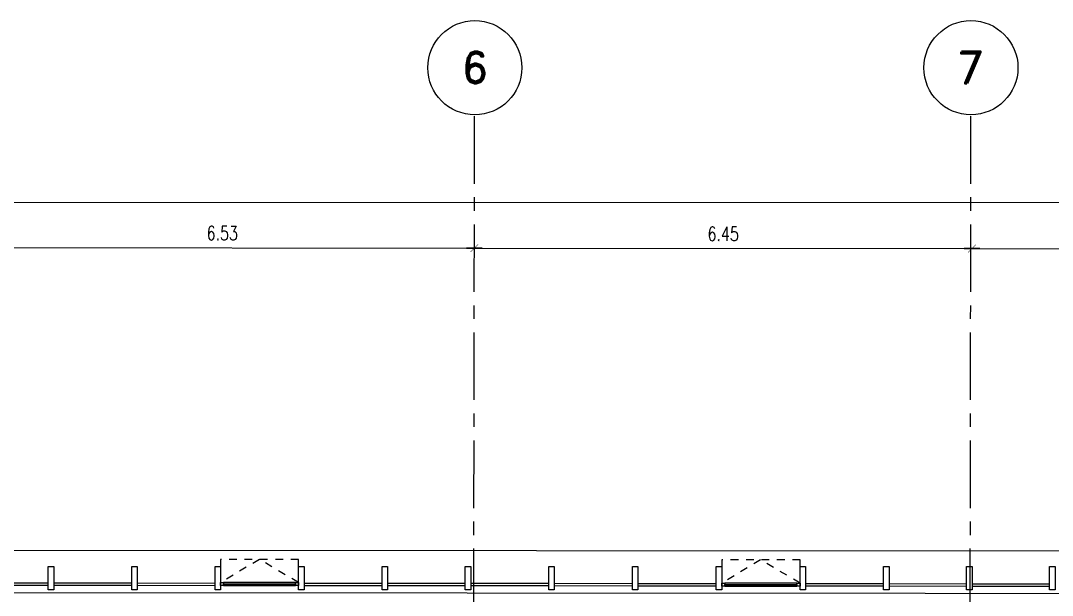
# Model space of a CAD drawing. Extents: x -4 to 325, y -1 to 181.
# Drawn here: x 28.04 to 41.41, y 36.78 to 44.23 of the extents above; entities that cross this region are included whole.
import ezdxf
from ezdxf.enums import TextEntityAlignment as Align

# ---------------------------------------------------------------- set-up
doc = ezdxf.new("R2010")
doc.units = 0
doc.header["$LTSCALE"] = 0.7
doc.header["$MEASUREMENT"] = 0
doc.header["$PDMODE"] = 1
for name, pattern in [('REC4_A1-00_PLANTA GENERAL$1$X-BB$0$CENTER', [2, 1.25, -0.25, 0.25, -0.25]), ('REC4_A1-00_PLANTA GENERAL$1$X-BB$0$HIDDEN2', [0.1875, 0.125, -0.0625]), ('X-BB$0$HIDDEN2', [0.1875, 0.125, -0.0625])]:
    doc.linetypes.add(name, pattern=pattern)
doc.layers.get('0').update_dxf_attribs({"linetype": 'CONTINUOUS'})
doc.layers.get('DEFPOINTS').update_dxf_attribs({"linetype": 'CONTINUOUS'})
for name, color, linetype in [('REC4_A1-00_PLANTA GENERAL$1$BB$0$A-COLS', 251, 'CONTINUOUS'), ('REC4_A1-00_PLANTA GENERAL$1$BB$0$A-GLAZ', 251, 'CONTINUOUS'), ('REC4_A1-00_PLANTA GENERAL$1$BB$0$A-GRID', 251, 'REC4_A1-00_PLANTA GENERAL$1$X-BB$0$CENTER'), ('REC4_A1-00_PLANTA GENERAL$1$BB$0$A-GRID-DIMS', 251, 'CONTINUOUS'), ('REC4_A1-00_PLANTA GENERAL$1$BB$0$A-GRID-IDEN', 251, 'CONTINUOUS'), ('REC4_A1-00_PLANTA GENERAL$1$BB$0$A-WALL-PRHT', 251, 'CONTINUOUS'), ('REC4_A1-00_PLANTA GENERAL$1$FN$0$I-FURN-FREE', 1, 'CONTINUOUS'), ('REC4_A1-00_PLANTA GENERAL$1$PP$0$I-CANCELERIA', 253, 'CONTINUOUS'), ('REC4_A1-00_PLANTA GENERAL$1$PP$0$I-FLOR-DIMS', 1, 'CONTINUOUS'), ('REC4_A1-00_PLANTA GENERAL$1$PP$0$I-GLAZ', 253, 'CONTINUOUS')]:
    doc.layers.add(name, color=color, linetype=linetype)
doc.styles.add('REC4_A1-00_PLANTA GENERAL$0$X-FN$0$ARIAL', font='arial.ttf')
doc.styles.add('REC4_A1-00_PLANTA GENERAL$1$X-BB$0$ROMAND', font='romand.shx', dxfattribs={"width": 0.75})
doc.styles.add('REC4_A1-00_PLANTA GENERAL$1$X-BB$0$ROMANS', font='romans.shx', dxfattribs={"width": 0.75})
doc.dimstyles.new('REC4_A1-00_PLANTA GENERAL$1$X-BB$0$DIM-100', dxfattribs={"dimtxt": 0.18, "dimasz": 0.1, "dimexe": 0.1, "dimexo": 0.1, "dimgap": 0.1, "dimtad": 1, "dimzin": 3, "dimdsep": 46, "dimtxsty": 'REC4_A1-00_PLANTA GENERAL$1$X-BB$0$ROMANS', "dimblk1": 'REC4_A1-00_PLANTA GENERAL$1$X-BB$0$DIMTICK', "dimblk2": 'REC4_A1-00_PLANTA GENERAL$1$X-BB$0$DIMTICK', "dimsah": 1, "dimcen": 0, "dimdle": 0.046875, "dimclrd": 256, "dimclre": 256, "dimclrt": 256, "dimaunit": 1, "dimazin": 0, "dimtfac": 1, "dimtix": 1, "dimtmove": 0, "dimatfit": 3, "dimfxl": 1, "dimtolj": 1, "dimtzin": 0, "dimarcsym": 0})

# ---------------------------------------------------------------- blocks, each defined once
blk = doc.blocks.new('REC4_A1-00_PLANTA GENERAL$1$X-BB$0$BBBUB')
blk.add_circle((0, 0), 24)
at = {"style": 'REC4_A1-00_PLANTA GENERAL$1$X-BB$0$ROMAND'}
blk.add_attdef('COL', text='', height=16.04, dxfattribs=at).set_placement((-0.03, -7.89), align=Align.CENTER)
blk = doc.blocks.new('REC4_A1-00_PLANTA GENERAL$1$X-BB$0$DIMTICK')
blk.add_line((-1, 0), (1, 0))
at = {"const_width": 0.0625, "flags": 128}
blk.add_lwpolyline([(-0.5, -0.5), (0.5, 0.5)], dxfattribs=at)
blk = doc.blocks.new('*D137')
at = {"layer": 'DEFPOINTS', "color": 0, "transparency": 16777216}
for p in [(27.39, 41.29), (33.924, 41.28, -1.824), (33.924, 41.28)]:
    blk.add_point(p, dxfattribs=at)
at = {"layer": 'REC4_A1-00_PLANTA GENERAL$1$BB$0$A-GRID-DIMS', "lineweight": -2, "transparency": 16777216}
blk.add_line((27.49, 41.29), (33.824, 41.28), dxfattribs=at)
at = {"layer": 'REC4_A1-00_PLANTA GENERAL$1$BB$0$A-GRID-DIMS', "lineweight": -2, "transparency": 16777216, "xscale": 0.1, "yscale": 0.1, "zscale": 0.1}
for p, rotation in [((27.39, 41.29), 179.915709303727), ((33.924, 41.28), 359.9157093037269)]:
    blk.add_blockref('REC4_A1-00_PLANTA GENERAL$1$X-BB$0$DIMTICK', p, dxfattribs=dict(at, rotation=rotation))
at = {"layer": 'REC4_A1-00_PLANTA GENERAL$1$BB$0$A-GRID-DIMS', "transparency": 16777216, "insert": (30.657, 41.475), "char_height": 0.18, "attachment_point": 5, "rotation": 359.9157, "style": 'REC4_A1-00_PLANTA GENERAL$1$X-BB$0$ROMANS'}
blk.add_mtext('\\A1;6.53', dxfattribs=at)
blk = doc.blocks.new('*D138')
at = {"layer": 'DEFPOINTS', "color": 0, "transparency": 16777216}
for p in [(33.924, 41.28), (40.372, 41.276, -1.698), (40.372, 41.276)]:
    blk.add_point(p, dxfattribs=at)
at = {"layer": 'REC4_A1-00_PLANTA GENERAL$1$BB$0$A-GRID-DIMS', "lineweight": -2, "transparency": 16777216}
blk.add_line((34.024, 41.28), (40.272, 41.276), dxfattribs=at)
at = {"layer": 'REC4_A1-00_PLANTA GENERAL$1$BB$0$A-GRID-DIMS', "lineweight": -2, "transparency": 16777216, "xscale": 0.1, "yscale": 0.1, "zscale": 0.1}
for p, rotation in [((33.924, 41.28), 179.9596556509844), ((40.372, 41.276), 359.9596556509844)]:
    blk.add_blockref('REC4_A1-00_PLANTA GENERAL$1$X-BB$0$DIMTICK', p, dxfattribs=dict(at, rotation=rotation))
at = {"layer": 'REC4_A1-00_PLANTA GENERAL$1$BB$0$A-GRID-DIMS', "transparency": 16777216, "insert": (37.148, 41.468), "char_height": 0.18, "attachment_point": 5, "rotation": 359.9597, "style": 'REC4_A1-00_PLANTA GENERAL$1$X-BB$0$ROMANS'}
blk.add_mtext('\\A1;6.45', dxfattribs=at)
blk = doc.blocks.new('*D139')
at = {"layer": 'DEFPOINTS', "color": 0, "transparency": 16777216}
for p in [(40.372, 41.276), (46.931, 41.264, -3.287), (46.931, 41.264)]:
    blk.add_point(p, dxfattribs=at)
at = {"layer": 'REC4_A1-00_PLANTA GENERAL$1$BB$0$A-GRID-DIMS', "lineweight": -2, "transparency": 16777216}
blk.add_line((40.472, 41.275), (46.831, 41.264), dxfattribs=at)
at = {"layer": 'REC4_A1-00_PLANTA GENERAL$1$BB$0$A-GRID-DIMS', "lineweight": -2, "transparency": 16777216, "xscale": 0.1, "yscale": 0.1, "zscale": 0.1}
for p, rotation in [((40.372, 41.276), 179.8985291716889), ((46.931, 41.264), 359.8985291716889)]:
    blk.add_blockref('REC4_A1-00_PLANTA GENERAL$1$X-BB$0$DIMTICK', p, dxfattribs=dict(at, rotation=rotation))
at = {"layer": 'REC4_A1-00_PLANTA GENERAL$1$BB$0$A-GRID-DIMS', "transparency": 16777216, "insert": (43.652, 41.46), "char_height": 0.18, "attachment_point": 5, "rotation": 359.8985, "style": 'REC4_A1-00_PLANTA GENERAL$1$X-BB$0$ROMANS'}
blk.add_mtext('\\A1;6.56', dxfattribs=at)
blk = doc.blocks.new('*D140')
at = {"layer": 'DEFPOINTS', "color": 0, "transparency": 16777216}
for p in [(1.358, 41.882, 1.736), (1.358, 41.882), (46.932, 41.866, -3.287)]:
    blk.add_point(p, dxfattribs=at)
at = {"layer": 'REC4_A1-00_PLANTA GENERAL$1$BB$0$A-GRID-DIMS', "lineweight": -2, "transparency": 16777216}
blk.add_line((46.832, 41.866), (1.458, 41.882), dxfattribs=at)
at = {"layer": 'REC4_A1-00_PLANTA GENERAL$1$BB$0$A-GRID-DIMS', "lineweight": -2, "transparency": 16777216, "xscale": 0.1, "yscale": 0.1, "zscale": 0.1}
for p, rotation in [((1.358, 41.882), 179.9799503185895), ((46.932, 41.866), 359.9799503185895)]:
    blk.add_blockref('REC4_A1-00_PLANTA GENERAL$1$X-BB$0$DIMTICK', p, dxfattribs=dict(at, rotation=rotation))
at = {"layer": 'REC4_A1-00_PLANTA GENERAL$1$BB$0$A-GRID-DIMS', "transparency": 16777216, "insert": (24.145, 42.064), "char_height": 0.18, "attachment_point": 5, "rotation": 359.98, "style": 'REC4_A1-00_PLANTA GENERAL$1$X-BB$0$ROMANS'}
blk.add_mtext('\\A1;45.57', dxfattribs=at)
blk = doc.blocks.new('REC4_A1-00_PLANTA GENERAL', base_point=(3911.241, -3265.11))
at = {"layer": 'REC4_A1-00_PLANTA GENERAL$1$BB$0$A-COLS'}
for points in [[(28.402, 37.157), (28.474, 37.157), (28.474, 36.857), (28.402, 36.857)], [(29.483, 37.157), (29.555, 37.157), (29.555, 36.857), (29.483, 36.857)], [(30.563, 37.157), (30.635, 37.157), (30.635, 36.857), (30.563, 36.857)], [(31.645, 37.157), (31.717, 37.157), (31.717, 36.857), (31.645, 36.857)], [(32.728, 37.157), (32.799, 37.157), (32.799, 36.857), (32.728, 36.857)], [(33.804, 37.157), (33.876, 37.157), (33.876, 36.857), (33.804, 36.857)], [(34.889, 37.157), (34.96, 37.157), (34.96, 36.857), (34.889, 36.857)], [(35.972, 37.157), (36.043, 37.157), (36.043, 36.857), (35.972, 36.857)], [(37.058, 37.157), (37.129, 37.157), (37.129, 36.857), (37.058, 36.857)], [(38.145, 37.157), (38.216, 37.157), (38.216, 36.857), (38.145, 36.857)], [(39.225, 37.157), (39.297, 37.157), (39.297, 36.857), (39.225, 36.857)], [(40.301, 37.157), (40.373, 37.157), (40.373, 36.857), (40.301, 36.857)], [(41.378, 37.157), (41.45, 37.157), (41.45, 36.857), (41.378, 36.857)]]:
    blk.add_lwpolyline(points, close=True, dxfattribs=at)
at = {"layer": 'REC4_A1-00_PLANTA GENERAL$1$BB$0$A-GLAZ'}
for points in [[(27.396, 36.947), (28.402, 36.946)], [(27.396, 36.917), (28.402, 36.916)], [(28.474, 36.946), (29.483, 36.945)], [(28.474, 36.916), (29.483, 36.915)], [(29.555, 36.945), (30.563, 36.944)], [(29.555, 36.915), (30.563, 36.914)], [(31.717, 36.943), (32.728, 36.942)], [(31.717, 36.913), (32.728, 36.912)], [(32.799, 36.942), (33.804, 36.941)], [(32.799, 36.912), (33.804, 36.911)], [(33.876, 36.941), (34.889, 36.94)], [(33.876, 36.911), (34.889, 36.91)], [(34.96, 36.91), (35.972, 36.909)], [(34.961, 36.94), (35.972, 36.939)], [(36.043, 36.939), (37.058, 36.938)], [(36.043, 36.909), (37.058, 36.908)], [(38.216, 36.907), (39.225, 36.906)], [(38.217, 36.937), (39.225, 36.936)], [(39.297, 36.936), (40.301, 36.935)], [(39.297, 36.906), (40.301, 36.905)], [(40.373, 36.935), (41.378, 36.934)], [(40.373, 36.905), (41.378, 36.904)], [(10.099, 36.834), (45.697, 36.809)]]:
    blk.add_lwpolyline(points, dxfattribs=at)
at = {"layer": 'REC4_A1-00_PLANTA GENERAL$1$BB$0$A-GRID'}
for points in [[(33.861, -1.285), (33.926, 43.009)], [(40.294, -1.285), (40.359, 43.009)]]:
    blk.add_lwpolyline(points, dxfattribs=at)
at = {"layer": 'REC4_A1-00_PLANTA GENERAL$1$BB$0$A-WALL-PRHT'}
blk.add_line((10.099, 37.384), (45.697, 37.359), dxfattribs=at)
at = {"layer": 'REC4_A1-00_PLANTA GENERAL$1$PP$0$I-CANCELERIA'}
for points in [[(30.635, 36.95), (30.675, 36.95), (30.675, 36.91), (30.635, 36.91)], [(30.675, 36.91), (31.605, 36.91), (31.605, 36.95), (30.675, 36.95)], [(31.605, 36.95), (31.645, 36.95), (31.645, 36.91), (31.605, 36.91)], [(37.129, 36.943), (37.169, 36.943), (37.169, 36.903), (37.129, 36.903)], [(37.169, 36.903), (38.104, 36.903), (38.104, 36.943), (37.169, 36.943)], [(38.104, 36.943), (38.144, 36.943), (38.144, 36.903), (38.104, 36.903)]]:
    blk.add_lwpolyline(points, close=True, dxfattribs=at)
at = {"layer": 'REC4_A1-00_PLANTA GENERAL$1$PP$0$I-FLOR-DIMS', "linetype": 'REC4_A1-00_PLANTA GENERAL$1$X-BB$0$HIDDEN2'}
for p, q in [((31.14, 37.25), (30.635, 36.95)), ((31.645, 36.95), (31.14, 37.25)), ((37.632, 37.243), (37.129, 36.943)), ((38.145, 36.943), (37.632, 37.243))]:
    blk.add_line(p, q, dxfattribs=at)
for points in [[(31.645, 36.95), (31.645, 37.25), (30.635, 37.25), (30.635, 36.95)], [(38.145, 36.943), (38.145, 37.243), (37.129, 37.243), (37.129, 36.943)]]:
    blk.add_lwpolyline(points, dxfattribs=at)
at = {"layer": 'REC4_A1-00_PLANTA GENERAL$1$PP$0$I-GLAZ'}
for points in [[(31.605, 36.935), (31.605, 36.926), (30.675, 36.926), (30.675, 36.935)], [(38.104, 36.927), (38.104, 36.918), (37.169, 36.918), (37.169, 36.927)]]:
    blk.add_lwpolyline(points, close=True, dxfattribs=at)
at = {"layer": 'REC4_A1-00_PLANTA GENERAL$1$BB$0$A-GRID-IDEN'}
ref = blk.add_blockref('REC4_A1-00_PLANTA GENERAL$1$X-BB$0$BBBUB', (33.93, 43.619), dxfattribs=dict(at, xscale=0.0253999999999906, yscale=0.0253999999999906, zscale=0.0253999999999906))
ref.add_attrib('COL', '6', dxfattribs={"layer": '0', "height": 0.407, "style": 'REC4_A1-00_PLANTA GENERAL$1$X-BB$0$ROMAND'}).set_placement((33.929, 43.418, 1.736), align=Align.CENTER)
ref = blk.add_blockref('REC4_A1-00_PLANTA GENERAL$1$X-BB$0$BBBUB', (40.359, 43.619), dxfattribs=dict(at, xscale=0.0253999999999906, yscale=0.0253999999999906, zscale=0.0253999999999906))
ref.add_attrib('COL', '7', dxfattribs={"layer": '0', "height": 0.407, "style": 'REC4_A1-00_PLANTA GENERAL$1$X-BB$0$ROMAND'}).set_placement((40.358, 43.418, 1.736), align=Align.CENTER)
at = {"layer": 'REC4_A1-00_PLANTA GENERAL$1$FN$0$I-FURN-FREE', "style": 'REC4_A1-00_PLANTA GENERAL$0$X-FN$0$ARIAL', "text_generation_flag": 4}
for tag, p, height in [('ITEXT', (44.061, 35.381), 0.0358), ('CAPQT', (44.123, 34.723), 0.00704), ('CAPMC', (44.123, 34.723), 0.00704), ('CAPMG', (44.123, 34.723), 0.00704), ('STYLE', (44.123, 34.723), 0.0572), ('STYLE', (44.123, 34.723), 0.0572), ('CAPPN', (44.123, 34.723), 0.0715), ('L3', (44.123, 34.723), 0.0715), ('L1', (44.123, 34.723), 0.0715), ('L2', (44.123, 34.723), 0.0715)]:
    blk.add_attdef(tag, p, '', height=height, dxfattribs=at)
for tag, p, height, rotation in [('ITEXT', (42.991, 35.06), 0.0358, 30), ('ITEXT', (45.148, 35.123), 0.0358, 330), ('STYLE', (43.374, 34.522), 0.0572, 30), ('STYLE', (43.374, 34.522), 0.0572, 30), ('CAPPN', (43.374, 34.522), 0.0715, 30), ('CAPMG', (43.374, 34.522), 0.00704, 30), ('CAPMC', (43.374, 34.522), 0.00704, 30), ('CAPQT', (43.374, 34.522), 0.00704, 30), ('L1', (43.374, 34.522), 0.0715, 30), ('L2', (43.374, 34.522), 0.0715, 30), ('L3', (43.374, 34.522), 0.0715, 30), ('L1', (44.873, 34.523), 0.0715, 330), ('L3', (44.873, 34.523), 0.0715, 330), ('L2', (44.873, 34.523), 0.0715, 330), ('CAPPN', (44.873, 34.523), 0.0715, 330), ('STYLE', (44.873, 34.523), 0.0572, 330), ('STYLE', (44.873, 34.523), 0.0572, 330), ('CAPMC', (44.873, 34.523), 0.00704, 330), ('CAPMG', (44.873, 34.523), 0.00704, 330), ('CAPQT', (44.873, 34.523), 0.00704, 330), ('ITEXT', (42.225, 34.247), 0.0358, 60), ('CAPPN', (42.826, 33.972), 0.0715, 60), ('ITEXT', (45.961, 34.357), 0.0358, 300), ('STYLE', (42.826, 33.972), 0.0572, 60), ('STYLE', (42.826, 33.972), 0.0572, 60), ('CAPMC', (42.826, 33.972), 0.00704, 60), ('CAPMG', (42.826, 33.972), 0.00704, 60), ('CAPQT', (42.826, 33.972), 0.00704, 60), ('L1', (42.826, 33.972), 0.0715, 60), ('L2', (42.826, 33.972), 0.0715, 60), ('L3', (42.826, 33.972), 0.0715, 60), ('L1', (45.423, 33.975), 0.0715, 300), ('L3', (45.423, 33.975), 0.0715, 300), ('L2', (45.423, 33.975), 0.0715, 300), ('STYLE', (45.423, 33.975), 0.0572, 300), ('STYLE', (45.423, 33.975), 0.0572, 300), ('CAPMC', (45.423, 33.975), 0.00704, 300), ('CAPMG', (45.423, 33.975), 0.00704, 300), ('CAPQT', (45.423, 33.975), 0.00704, 300), ('CAPPN', (45.423, 33.975), 0.0715, 300), ('CAPPN', (42.625, 33.222), 0.0715, 90), ('STYLE', (42.625, 33.222), 0.0572, 90), ('STYLE', (42.625, 33.222), 0.0572, 90), ('ITEXT', (41.968, 33.16), 0.0358, 90), ('L3', (42.625, 33.222), 0.0715, 90), ('L1', (42.625, 33.222), 0.0715, 90), ('L2', (42.625, 33.222), 0.0715, 90), ('CAPQT', (42.625, 33.222), 0.00704, 90), ('CAPMC', (42.625, 33.222), 0.00704, 90), ('CAPMG', (42.625, 33.222), 0.00704, 90), ('CAPPN', (45.624, 33.225), 0.0715, 270), ('L3', (45.624, 33.225), 0.0715, 270), ('L2', (45.624, 33.225), 0.0715, 270), ('L1', (45.624, 33.225), 0.0715, 270), ('STYLE', (45.624, 33.225), 0.0572, 270), ('STYLE', (45.624, 33.225), 0.0572, 270), ('CAPMC', (45.624, 33.225), 0.00704, 270), ('CAPMG', (45.624, 33.225), 0.00704, 270), ('CAPQT', (45.624, 33.225), 0.00704, 270), ('ITEXT', (46.282, 33.287), 0.0358, 270), ('CAPPN', (42.827, 32.473), 0.0715, 120), ('STYLE', (42.827, 32.473), 0.0572, 120), ('STYLE', (42.827, 32.473), 0.0572, 120), ('L2', (42.827, 32.473), 0.0715, 120), ('L1', (42.827, 32.473), 0.0715, 120), ('L3', (42.827, 32.473), 0.0715, 120), ('CAPMC', (42.827, 32.473), 0.00704, 120), ('CAPMG', (42.827, 32.473), 0.00704, 120), ('CAPQT', (42.827, 32.473), 0.00704, 120), ('CAPPN', (45.424, 32.475), 0.0715, 240), ('STYLE', (45.424, 32.475), 0.0572, 240), ('STYLE', (45.424, 32.475), 0.0572, 240), ('L3', (45.424, 32.475), 0.0715, 240), ('L2', (45.424, 32.475), 0.0715, 240), ('L1', (45.424, 32.475), 0.0715, 240), ('CAPMC', (45.424, 32.475), 0.00704, 240), ('CAPMG', (45.424, 32.475), 0.00704, 240), ('CAPQT', (45.424, 32.475), 0.00704, 240), ('ITEXT', (42.289, 32.09), 0.0358, 120), ('CAPPN', (43.376, 31.925), 0.0715, 150), ('STYLE', (43.376, 31.925), 0.0572, 150), ('STYLE', (43.376, 31.925), 0.0572, 150), ('ITEXT', (46.025, 32.2), 0.0358, 240), ('L2', (43.376, 31.925), 0.0715, 150), ('L1', (43.376, 31.925), 0.0715, 150), ('L3', (43.376, 31.925), 0.0715, 150), ('CAPPN', (44.876, 31.926), 0.0715, 210), ('STYLE', (44.876, 31.926), 0.0572, 210), ('STYLE', (44.876, 31.926), 0.0572, 210), ('L3', (44.876, 31.926), 0.0715, 210), ('L2', (44.876, 31.926), 0.0715, 210), ('L1', (44.876, 31.926), 0.0715, 210), ('CAPMG', (43.376, 31.925), 0.00704, 150), ('CAPMC', (43.376, 31.925), 0.00704, 150), ('CAPQT', (43.376, 31.925), 0.00704, 150), ('CAPMC', (44.876, 31.926), 0.00704, 210), ('CAPMG', (44.876, 31.926), 0.00704, 210), ('CAPQT', (44.876, 31.926), 0.00704, 210), ('CAPPN', (44.126, 31.724), 0.0715, 180), ('STYLE', (44.126, 31.724), 0.0572, 180), ('STYLE', (44.126, 31.724), 0.0572, 180), ('L3', (44.126, 31.724), 0.0715, 180), ('L2', (44.126, 31.724), 0.0715, 180), ('L1', (44.126, 31.724), 0.0715, 180), ('CAPMC', (44.126, 31.724), 0.00704, 180), ('CAPMG', (44.126, 31.724), 0.00704, 180), ('CAPQT', (44.126, 31.724), 0.00704, 180), ('ITEXT', (43.101, 31.324), 0.0358, 150), ('ITEXT', (45.258, 31.388), 0.0358, 210), ('ITEXT', (44.188, 31.067), 0.0358, 180)]:
    blk.add_attdef(tag, p, '', height=height, rotation=rotation, dxfattribs=at)
for tag, p, height, width in [('ITEXT', (44.111, 34.78), 0.0286, 0.75), ('PSUT1', (44.123, 34.723), 0.0572, 0.65), ('PSUT2', (44.123, 34.723), 0.0572, 0.65), ('PSUT3', (44.123, 34.723), 0.0572, 0.65)]:
    blk.add_attdef(tag, p, '', height=height, dxfattribs=dict(at, width=width))
for tag, p, height, rotation, width in [('ITEXT', (43.335, 34.565), 0.0286, 30, 0.75), ('PSUT1', (43.374, 34.522), 0.0572, 30, 0.65), ('PSUT2', (43.374, 34.522), 0.0572, 30, 0.65), ('PSUT3', (43.374, 34.522), 0.0572, 30, 0.65), ('PSUT1', (44.873, 34.523), 0.0572, 330, 0.65), ('PSUT2', (44.873, 34.523), 0.0572, 330, 0.65), ('PSUT3', (44.873, 34.523), 0.0572, 330, 0.65), ('ITEXT', (44.891, 34.579), 0.0286, 330, 0.75), ('PSUT1', (42.826, 33.972), 0.0572, 60, 0.65), ('PSUT2', (42.826, 33.972), 0.0572, 60, 0.65), ('PSUT3', (42.826, 33.972), 0.0572, 60, 0.65), ('ITEXT', (42.77, 33.99), 0.0286, 60, 0.75), ('PSUT1', (45.423, 33.975), 0.0572, 300, 0.65), ('PSUT2', (45.423, 33.975), 0.0572, 300, 0.65), ('PSUT3', (45.423, 33.975), 0.0572, 300, 0.65), ('ITEXT', (45.466, 34.014), 0.0286, 300, 0.75), ('ITEXT', (42.568, 33.21), 0.0286, 90, 0.75), ('PSUT3', (42.625, 33.222), 0.0572, 90, 0.65), ('PSUT1', (42.625, 33.222), 0.0572, 90, 0.65), ('PSUT2', (42.625, 33.222), 0.0572, 90, 0.65), ('PSUT1', (45.624, 33.225), 0.0572, 270, 0.65), ('PSUT2', (45.624, 33.225), 0.0572, 270, 0.65), ('PSUT3', (45.624, 33.225), 0.0572, 270, 0.65), ('ITEXT', (45.681, 33.237), 0.0286, 270, 0.75), ('PSUT1', (42.827, 32.473), 0.0572, 120, 0.65), ('PSUT2', (42.827, 32.473), 0.0572, 120, 0.65), ('PSUT3', (42.827, 32.473), 0.0572, 120, 0.65), ('ITEXT', (42.784, 32.434), 0.0286, 120, 0.75), ('PSUT2', (45.424, 32.475), 0.0572, 240, 0.65), ('PSUT3', (45.424, 32.475), 0.0572, 240, 0.65), ('PSUT1', (45.424, 32.475), 0.0572, 240, 0.65), ('ITEXT', (45.48, 32.457), 0.0286, 240, 0.75), ('PSUT2', (43.376, 31.925), 0.0572, 150, 0.65), ('PSUT1', (43.376, 31.925), 0.0572, 150, 0.65), ('PSUT3', (43.376, 31.925), 0.0572, 150, 0.65), ('PSUT2', (44.876, 31.926), 0.0572, 210, 0.65), ('PSUT3', (44.876, 31.926), 0.0572, 210, 0.65), ('PSUT1', (44.876, 31.926), 0.0572, 210, 0.65), ('ITEXT', (43.358, 31.869), 0.0286, 150, 0.75), ('ITEXT', (44.915, 31.883), 0.0286, 210, 0.75), ('PSUT1', (44.126, 31.724), 0.0572, 180, 0.65), ('PSUT2', (44.126, 31.724), 0.0572, 180, 0.65), ('PSUT3', (44.126, 31.724), 0.0572, 180, 0.65), ('ITEXT', (44.138, 31.667), 0.0286, 180, 0.75)]:
    blk.add_attdef(tag, p, '', height=height, rotation=rotation, dxfattribs=dict(at, width=width))
at = {"layer": 'REC4_A1-00_PLANTA GENERAL$1$BB$0$A-GRID-DIMS'}
for p1, p2, picture, middle in [((46.932, 41.866, -3.287), (1.358, 41.882, 1.736), '*D140', (24.145, 42.064)), ((27.39, 41.29), (33.924, 41.28, -1.824), '*D137', (30.657, 41.475)), ((33.924, 41.28), (40.372, 41.276, -1.698), '*D138', (37.148, 41.468)), ((40.372, 41.276), (46.931, 41.264, -3.287), '*D139', (43.652, 41.46))]:
    dim = blk.add_aligned_dim(p1=p1, p2=p2, distance=0, dimstyle='REC4_A1-00_PLANTA GENERAL$1$X-BB$0$DIM-100', dxfattribs=at)
    dim.commit()
    dim.dimension.update_dxf_attribs({"geometry": picture, "text_midpoint": middle})

msp = doc.modelspace()

# ---------------------------------------------------------------- block references
at = {"linetype": 'X-BB$0$HIDDEN2'}
msp.add_blockref('REC4_A1-00_PLANTA GENERAL', (3911.241, -3265.11), dxfattribs=at)

doc.saveas('drawing.dxf')
